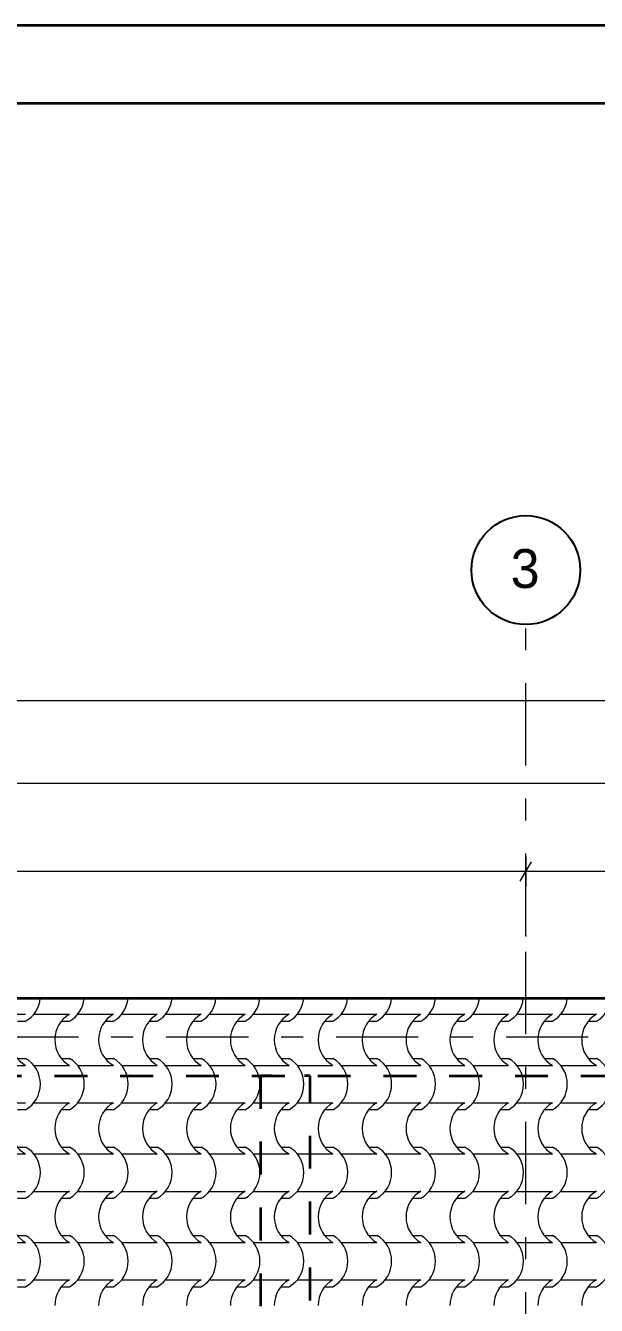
# Model space of a CAD drawing. Header units: millimetres. Extents: x -440 to 2671, y 0 to 297.
# Drawn here: x -211.5 to -174.8, y 214.7 to 297 of the extents above; entities that cross this region are included whole.
import ezdxf

# ---------------------------------------------------------------- set-up
doc = ezdxf.new("R2010")
doc.units = ezdxf.units.MM
doc.header["$MEASUREMENT"] = 0
doc.set_wipeout_variables(frame=1)
for name, pattern in [('- Двойно прекъснати линии', [10.936111, 5.291667, -2.116667, 1.411111, -2.116667]), ('- Прекъснати линия', [4.233333, 2.116667, -2.116667]), ('Wipeout_Contour', [1000, 0, -1000])]:
    doc.linetypes.add(name, pattern=pattern)
for name, color, linetype, lineweight, true_color in [('1', 7, 'Continuous', 13, 0x2b2b2b), ('65', 7, 'Continuous', 20, 0x4e4e4e), ('85', 7, 'Continuous', 20, 0x404040)]:
    doc.layers.add(name, color=color, linetype=linetype, lineweight=lineweight, true_color=true_color)
for name, color, linetype, lineweight in [('102', 254, 'Continuous', 15), ('41', 7, 'Continuous', 35), ('7', 7, 'Continuous', 25)]:
    doc.layers.add(name, color=color, linetype=linetype, lineweight=lineweight)
doc.styles.add('GENERATED_STYLE_6', font='GOTHIC.TTF')

# ---------------------------------------------------------------- blocks, each defined once
blk = doc.blocks.new('*X45')
at = {"layer": '102', "color": 254, "linetype": 'Continuous', "lineweight": 15}
for p, q in [((227.53, 233.452), (228.676, 233.452)), ((228.149, 233.012), (228.676, 233.012)), ((229.21, 233.452), (230.356, 233.452)), ((230.356, 233.452), (231.501, 233.452)), ((230.975, 233.012), (231.501, 233.012)), ((232.035, 233.452), (233.181, 233.452)), ((233.181, 233.452), (234.327, 233.452)), ((233.8, 233.012), (234.327, 233.012)), ((234.86, 233.452), (236.006, 233.452)), ((236.006, 233.452), (237.152, 233.452)), ((236.625, 233.012), (237.152, 233.012)), ((237.686, 233.452), (238.832, 233.452)), ((238.832, 233.452), (239.978, 233.452)), ((239.451, 233.012), (239.978, 233.012)), ((240.511, 233.452), (241.657, 233.452)), ((241.657, 233.452), (242.803, 233.452)), ((242.276, 233.012), (242.803, 233.012)), ((243.337, 233.452), (244.483, 233.452)), ((244.483, 233.452), (245.628, 233.452)), ((245.102, 233.012), (245.628, 233.012)), ((246.162, 233.452), (247.308, 233.452)), ((247.308, 233.452), (248.454, 233.452)), ((247.927, 233.012), (248.454, 233.012)), ((248.987, 233.452), (250.133, 233.452)), ((250.133, 233.452), (251.279, 233.452)), ((250.752, 233.012), (251.279, 233.012)), ((251.813, 233.452), (252.959, 233.452)), ((252.959, 233.452), (254.105, 233.452)), ((253.578, 233.012), (254.105, 233.012)), ((254.638, 233.452), (255.784, 233.452)), ((255.784, 233.452), (256.93, 233.452)), ((256.403, 233.012), (256.93, 233.012)), ((257.464, 233.452), (258.609, 233.452)), ((258.609, 233.452), (259.755, 233.452)), ((259.229, 233.012), (259.755, 233.012)), ((260.289, 233.452), (261.435, 233.452)), ((261.435, 233.452), (262.581, 233.452)), ((262.054, 233.012), (262.581, 233.012)), ((263.114, 233.452), (264.26, 233.452)), ((264.26, 233.452), (265.406, 233.452)), ((264.879, 233.012), (265.406, 233.012)), ((228.149, 230.607), (228.676, 230.607)), ((230.975, 230.607), (231.501, 230.607)), ((233.8, 230.607), (234.327, 230.607)), ((236.625, 230.607), (237.152, 230.607)), ((239.451, 230.607), (239.978, 230.607)), ((242.276, 230.607), (242.803, 230.607)), ((245.102, 230.607), (245.628, 230.607)), ((247.927, 230.607), (248.454, 230.607)), ((250.752, 230.607), (251.279, 230.607)), ((253.578, 230.607), (254.105, 230.607)), ((256.403, 230.607), (256.93, 230.607)), ((259.229, 230.607), (259.755, 230.607)), ((262.054, 230.607), (262.581, 230.607)), ((264.879, 230.607), (265.406, 230.607)), ((227.53, 230.167), (228.676, 230.167)), ((229.21, 230.167), (230.356, 230.167)), ((230.356, 230.167), (231.501, 230.167)), ((232.035, 230.167), (233.181, 230.167)), ((233.181, 230.167), (234.327, 230.167)), ((234.86, 230.167), (236.006, 230.167)), ((236.006, 230.167), (237.152, 230.167)), ((237.686, 230.167), (238.832, 230.167)), ((238.832, 230.167), (239.978, 230.167)), ((240.511, 230.167), (241.657, 230.167)), ((241.657, 230.167), (242.803, 230.167)), ((243.337, 230.167), (244.483, 230.167)), ((244.483, 230.167), (245.628, 230.167)), ((246.162, 230.167), (247.308, 230.167)), ((247.308, 230.167), (248.454, 230.167)), ((248.987, 230.167), (250.133, 230.167)), ((250.133, 230.167), (251.279, 230.167)), ((251.813, 230.167), (252.959, 230.167)), ((252.959, 230.167), (254.105, 230.167)), ((254.638, 230.167), (255.784, 230.167)), ((255.784, 230.167), (256.93, 230.167)), ((257.464, 230.167), (258.609, 230.167)), ((258.609, 230.167), (259.755, 230.167)), ((260.289, 230.167), (261.435, 230.167)), ((261.435, 230.167), (262.581, 230.167)), ((263.114, 230.167), (264.26, 230.167)), ((264.26, 230.167), (265.406, 230.167)), ((227.53, 227.762), (228.676, 227.762)), ((228.149, 227.322), (228.676, 227.322)), ((229.21, 227.762), (230.356, 227.762)), ((230.356, 227.762), (231.501, 227.762)), ((230.975, 227.322), (231.501, 227.322)), ((232.035, 227.762), (233.181, 227.762)), ((233.181, 227.762), (234.327, 227.762)), ((233.8, 227.322), (234.327, 227.322)), ((234.86, 227.762), (236.006, 227.762)), ((236.006, 227.762), (237.152, 227.762)), ((236.625, 227.322), (237.152, 227.322)), ((237.686, 227.762), (238.832, 227.762)), ((238.832, 227.762), (239.978, 227.762)), ((239.451, 227.322), (239.978, 227.322)), ((240.511, 227.762), (241.657, 227.762)), ((241.657, 227.762), (242.803, 227.762)), ((242.276, 227.322), (242.803, 227.322)), ((243.337, 227.762), (244.483, 227.762)), ((244.483, 227.762), (245.628, 227.762)), ((245.102, 227.322), (245.628, 227.322)), ((246.162, 227.762), (247.308, 227.762)), ((247.308, 227.762), (248.454, 227.762)), ((247.927, 227.322), (248.454, 227.322)), ((248.987, 227.762), (250.133, 227.762)), ((250.133, 227.762), (251.279, 227.762)), ((250.752, 227.322), (251.279, 227.322)), ((251.813, 227.762), (252.959, 227.762)), ((252.959, 227.762), (254.105, 227.762)), ((253.578, 227.322), (254.105, 227.322)), ((254.638, 227.762), (255.784, 227.762)), ((255.784, 227.762), (256.93, 227.762)), ((256.403, 227.322), (256.93, 227.322)), ((257.464, 227.762), (258.609, 227.762)), ((258.609, 227.762), (259.755, 227.762)), ((259.229, 227.322), (259.755, 227.322)), ((260.289, 227.762), (261.435, 227.762)), ((261.435, 227.762), (262.581, 227.762)), ((262.054, 227.322), (262.581, 227.322)), ((263.114, 227.762), (264.26, 227.762)), ((264.26, 227.762), (265.406, 227.762)), ((264.879, 227.322), (265.406, 227.322)), ((228.149, 224.917), (228.676, 224.917)), ((230.975, 224.917), (231.501, 224.917)), ((233.8, 224.917), (234.327, 224.917)), ((236.625, 224.917), (237.152, 224.917)), ((239.451, 224.917), (239.978, 224.917)), ((242.276, 224.917), (242.803, 224.917)), ((245.102, 224.917), (245.628, 224.917)), ((247.927, 224.917), (248.454, 224.917)), ((250.752, 224.917), (251.279, 224.917)), ((253.578, 224.917), (254.105, 224.917)), ((256.403, 224.917), (256.93, 224.917)), ((259.229, 224.917), (259.755, 224.917)), ((262.054, 224.917), (262.581, 224.917)), ((264.879, 224.917), (265.406, 224.917)), ((227.53, 224.477), (228.676, 224.477)), ((229.21, 224.477), (230.356, 224.477)), ((230.356, 224.477), (231.501, 224.477)), ((232.035, 224.477), (233.181, 224.477)), ((233.181, 224.477), (234.327, 224.477)), ((234.86, 224.477), (236.006, 224.477)), ((236.006, 224.477), (237.152, 224.477)), ((237.686, 224.477), (238.832, 224.477)), ((238.832, 224.477), (239.978, 224.477)), ((240.511, 224.477), (241.657, 224.477)), ((241.657, 224.477), (242.803, 224.477)), ((243.337, 224.477), (244.483, 224.477)), ((244.483, 224.477), (245.628, 224.477)), ((246.162, 224.477), (247.308, 224.477)), ((247.308, 224.477), (248.454, 224.477)), ((248.987, 224.477), (250.133, 224.477)), ((250.133, 224.477), (251.279, 224.477)), ((251.813, 224.477), (252.959, 224.477)), ((252.959, 224.477), (254.105, 224.477)), ((254.638, 224.477), (255.784, 224.477)), ((255.784, 224.477), (256.93, 224.477)), ((257.464, 224.477), (258.609, 224.477)), ((258.609, 224.477), (259.755, 224.477)), ((260.289, 224.477), (261.435, 224.477)), ((261.435, 224.477), (262.581, 224.477)), ((263.114, 224.477), (264.26, 224.477)), ((264.26, 224.477), (265.406, 224.477)), ((227.53, 222.072), (228.676, 222.072)), ((228.149, 221.632), (228.676, 221.632)), ((229.21, 222.072), (230.356, 222.072)), ((230.356, 222.072), (231.501, 222.072)), ((230.975, 221.632), (231.501, 221.632)), ((232.035, 222.072), (233.181, 222.072)), ((233.181, 222.072), (234.327, 222.072)), ((233.8, 221.632), (234.327, 221.632)), ((234.86, 222.072), (236.006, 222.072)), ((236.006, 222.072), (237.152, 222.072)), ((236.625, 221.632), (237.152, 221.632)), ((237.686, 222.072), (238.832, 222.072)), ((238.832, 222.072), (239.978, 222.072)), ((239.451, 221.632), (239.978, 221.632)), ((240.511, 222.072), (241.657, 222.072)), ((241.657, 222.072), (242.803, 222.072)), ((242.276, 221.632), (242.803, 221.632)), ((243.337, 222.072), (244.483, 222.072)), ((244.483, 222.072), (245.628, 222.072)), ((245.102, 221.632), (245.628, 221.632)), ((246.162, 222.072), (247.308, 222.072)), ((247.308, 222.072), (248.454, 222.072)), ((247.927, 221.632), (248.454, 221.632)), ((248.987, 222.072), (250.133, 222.072)), ((250.133, 222.072), (251.279, 222.072)), ((250.752, 221.632), (251.279, 221.632)), ((251.813, 222.072), (252.959, 222.072)), ((252.959, 222.072), (254.105, 222.072)), ((253.578, 221.632), (254.105, 221.632)), ((254.638, 222.072), (255.784, 222.072)), ((255.784, 222.072), (256.93, 222.072)), ((256.403, 221.632), (256.93, 221.632)), ((257.464, 222.072), (258.609, 222.072)), ((258.609, 222.072), (259.755, 222.072)), ((259.229, 221.632), (259.755, 221.632)), ((260.289, 222.072), (261.435, 222.072)), ((261.435, 222.072), (262.581, 222.072)), ((262.054, 221.632), (262.581, 221.632)), ((263.114, 222.072), (264.26, 222.072)), ((264.26, 222.072), (265.406, 222.072)), ((264.879, 221.632), (265.406, 221.632)), ((228.149, 219.228), (228.676, 219.228)), ((230.975, 219.228), (231.501, 219.228)), ((233.8, 219.228), (234.327, 219.228)), ((236.625, 219.228), (237.152, 219.228)), ((239.451, 219.228), (239.978, 219.228)), ((242.276, 219.228), (242.803, 219.228)), ((245.102, 219.228), (245.628, 219.228)), ((247.927, 219.228), (248.454, 219.228)), ((250.752, 219.228), (251.279, 219.228)), ((253.578, 219.228), (254.105, 219.228)), ((256.403, 219.228), (256.93, 219.228)), ((259.229, 219.228), (259.755, 219.228)), ((262.054, 219.228), (262.581, 219.228)), ((264.879, 219.228), (265.406, 219.228)), ((227.53, 218.788), (228.676, 218.788)), ((229.21, 218.788), (230.356, 218.788)), ((230.356, 218.788), (231.501, 218.788)), ((232.035, 218.788), (233.181, 218.788)), ((233.181, 218.788), (234.327, 218.788)), ((234.86, 218.788), (236.006, 218.788)), ((236.006, 218.788), (237.152, 218.788)), ((237.686, 218.788), (238.832, 218.788)), ((238.832, 218.788), (239.978, 218.788)), ((240.511, 218.788), (241.657, 218.788)), ((241.657, 218.788), (242.803, 218.788)), ((243.337, 218.788), (244.483, 218.788)), ((244.483, 218.788), (245.628, 218.788)), ((246.162, 218.788), (247.308, 218.788)), ((247.308, 218.788), (248.454, 218.788)), ((248.987, 218.788), (250.133, 218.788)), ((250.133, 218.788), (251.279, 218.788)), ((251.813, 218.788), (252.959, 218.788)), ((252.959, 218.788), (254.105, 218.788)), ((254.638, 218.788), (255.784, 218.788)), ((255.784, 218.788), (256.93, 218.788)), ((257.464, 218.788), (258.609, 218.788)), ((258.609, 218.788), (259.755, 218.788)), ((260.289, 218.788), (261.435, 218.788)), ((261.435, 218.788), (262.581, 218.788)), ((263.114, 218.788), (264.26, 218.788)), ((264.26, 218.788), (265.406, 218.788)), ((227.53, 216.383), (228.676, 216.383)), ((229.21, 216.383), (230.356, 216.383)), ((230.356, 216.383), (231.501, 216.383)), ((232.035, 216.383), (233.181, 216.383)), ((233.181, 216.383), (234.327, 216.383)), ((234.86, 216.383), (236.006, 216.383)), ((236.006, 216.383), (237.152, 216.383)), ((237.686, 216.383), (238.832, 216.383)), ((238.832, 216.383), (239.978, 216.383)), ((240.511, 216.383), (241.657, 216.383)), ((241.657, 216.383), (242.803, 216.383)), ((243.337, 216.383), (244.483, 216.383)), ((244.483, 216.383), (245.628, 216.383)), ((246.162, 216.383), (247.308, 216.383)), ((247.308, 216.383), (248.454, 216.383)), ((248.987, 216.383), (250.133, 216.383)), ((250.133, 216.383), (251.279, 216.383)), ((251.813, 216.383), (252.959, 216.383)), ((252.959, 216.383), (254.105, 216.383)), ((254.638, 216.383), (255.784, 216.383)), ((255.784, 216.383), (256.93, 216.383)), ((257.464, 216.383), (258.609, 216.383)), ((258.609, 216.383), (259.755, 216.383)), ((260.289, 216.383), (261.435, 216.383)), ((261.435, 216.383), (262.581, 216.383)), ((263.114, 216.383), (264.26, 216.383)), ((264.26, 216.383), (265.406, 216.383)), ((228.149, 215.943), (228.676, 215.943)), ((230.975, 215.943), (231.501, 215.943)), ((233.8, 215.943), (234.327, 215.943)), ((236.625, 215.943), (237.152, 215.943)), ((239.451, 215.943), (239.978, 215.943)), ((242.276, 215.943), (242.803, 215.943)), ((245.102, 215.943), (245.628, 215.943)), ((247.927, 215.943), (248.454, 215.943)), ((250.752, 215.943), (251.279, 215.943)), ((253.578, 215.943), (254.105, 215.943)), ((256.403, 215.943), (256.93, 215.943)), ((259.229, 215.943), (259.755, 215.943)), ((262.054, 215.943), (262.581, 215.943)), ((264.879, 215.943), (265.406, 215.943))]:
    blk.add_line(p, q, dxfattribs=at)
for centre, major_axis, start_param, end_param in [((227.9, 234.654), (0, 1.839), 3.607672, 4.627319), ((230.725, 234.654), (0, 1.839), 3.607672, 4.627319), ((233.55, 234.654), (0, 1.839), 3.607672, 4.627319), ((236.376, 234.654), (0, 1.839), 3.607672, 4.627319), ((239.201, 234.654), (0, 1.839), 3.607672, 4.627319), ((242.027, 234.654), (0, 1.839), 3.607672, 4.627319), ((244.852, 234.654), (0, 1.839), 3.607672, 4.627319), ((247.677, 234.654), (0, 1.839), 3.607672, 4.627319), ((250.503, 234.654), (0, 1.839), 3.607672, 4.627319), ((253.328, 234.654), (0, 1.839), 3.607672, 4.627319), ((256.154, 234.654), (0, 1.839), 3.607672, 4.627319), ((258.979, 234.654), (0, 1.839), 3.607672, 4.627319), ((261.804, 234.654), (0, 1.839), 3.607672, 4.627319), ((264.63, 234.654), (0, 1.839), 3.607672, 4.627319), ((232.29, 231.804), (0, 1.849), 0.471039, 1.56782), ((235.115, 231.804), (0, 1.849), 0.471039, 1.56782), ((237.941, 231.804), (0, 1.849), 0.471039, 1.56782), ((240.766, 231.804), (0, 1.849), 0.471039, 1.56782), ((243.592, 231.804), (0, 1.849), 0.471039, 1.56782), ((246.417, 231.804), (0, 1.849), 0.471039, 1.56782), ((249.242, 231.804), (0, 1.849), 0.471039, 1.56782), ((252.068, 231.804), (0, 1.849), 0.471039, 1.56782), ((254.893, 231.804), (0, 1.849), 0.471039, 1.56782), ((257.719, 231.804), (0, 1.849), 0.471039, 1.56782), ((260.544, 231.804), (0, 1.849), 0.471039, 1.56782), ((263.369, 231.804), (0, 1.849), 0.471039, 1.56782), ((266.195, 231.804), (0, 1.849), 0.471039, 1.56782), ((229.465, 231.815), (0, 1.849), 1.573772, 2.670554), ((232.29, 231.815), (0, 1.849), 1.573772, 2.670554), ((235.115, 231.815), (0, 1.849), 1.573772, 2.670554), ((237.941, 231.815), (0, 1.849), 1.573772, 2.670554), ((240.766, 231.815), (0, 1.849), 1.573772, 2.670554), ((243.592, 231.815), (0, 1.849), 1.573772, 2.670554), ((246.417, 231.815), (0, 1.849), 1.573772, 2.670554), ((249.242, 231.815), (0, 1.849), 1.573772, 2.670554), ((252.068, 231.815), (0, 1.849), 1.573772, 2.670554), ((254.893, 231.815), (0, 1.849), 1.573772, 2.670554), ((257.719, 231.815), (0, 1.849), 1.573772, 2.670554), ((260.544, 231.815), (0, 1.849), 1.573772, 2.670554), ((263.369, 231.815), (0, 1.849), 1.573772, 2.670554), ((266.195, 231.815), (0, 1.849), 1.573772, 2.670554), ((227.9, 228.964), (0, 1.839), 3.607672, 5.817106), ((230.725, 228.964), (0, 1.839), 3.607672, 5.817106), ((233.55, 228.964), (0, 1.839), 3.607672, 5.817106), ((236.376, 228.964), (0, 1.839), 3.607672, 5.817106), ((239.201, 228.964), (0, 1.839), 3.607672, 5.817106), ((242.027, 228.964), (0, 1.839), 3.607672, 5.817106), ((244.852, 228.964), (0, 1.839), 3.607672, 5.817106), ((247.677, 228.964), (0, 1.839), 3.607672, 5.817106), ((250.503, 228.964), (0, 1.839), 3.607672, 5.817106), ((253.328, 228.964), (0, 1.839), 3.607672, 5.817106), ((256.154, 228.964), (0, 1.839), 3.607672, 5.817106), ((258.979, 228.964), (0, 1.839), 3.607672, 5.817106), ((261.804, 228.964), (0, 1.839), 3.607672, 5.817106), ((264.63, 228.964), (0, 1.839), 3.607672, 5.817106), ((232.29, 226.114), (0, 1.849), 0.471039, 1.56782), ((235.115, 226.114), (0, 1.849), 0.471039, 1.56782), ((237.941, 226.114), (0, 1.849), 0.471039, 1.56782), ((240.766, 226.114), (0, 1.849), 0.471039, 1.56782), ((243.592, 226.114), (0, 1.849), 0.471039, 1.56782), ((246.417, 226.114), (0, 1.849), 0.471039, 1.56782), ((249.242, 226.114), (0, 1.849), 0.471039, 1.56782), ((252.068, 226.114), (0, 1.849), 0.471039, 1.56782), ((254.893, 226.114), (0, 1.849), 0.471039, 1.56782), ((257.719, 226.114), (0, 1.849), 0.471039, 1.56782), ((260.544, 226.114), (0, 1.849), 0.471039, 1.56782), ((263.369, 226.114), (0, 1.849), 0.471039, 1.56782), ((266.195, 226.114), (0, 1.849), 0.471039, 1.56782), ((229.465, 226.125), (0, 1.849), 1.573772, 2.670554), ((232.29, 226.125), (0, 1.849), 1.573772, 2.670554), ((235.115, 226.125), (0, 1.849), 1.573772, 2.670554), ((237.941, 226.125), (0, 1.849), 1.573772, 2.670554), ((240.766, 226.125), (0, 1.849), 1.573772, 2.670554), ((243.592, 226.125), (0, 1.849), 1.573772, 2.670554), ((246.417, 226.125), (0, 1.849), 1.573772, 2.670554), ((249.242, 226.125), (0, 1.849), 1.573772, 2.670554), ((252.068, 226.125), (0, 1.849), 1.573772, 2.670554), ((254.893, 226.125), (0, 1.849), 1.573772, 2.670554), ((257.719, 226.125), (0, 1.849), 1.573772, 2.670554), ((260.544, 226.125), (0, 1.849), 1.573772, 2.670554), ((263.369, 226.125), (0, 1.849), 1.573772, 2.670554), ((266.195, 226.125), (0, 1.849), 1.573772, 2.670554), ((227.9, 223.275), (0, 1.839), 3.607672, 5.817106), ((230.725, 223.275), (0, 1.839), 3.607672, 5.817106), ((233.55, 223.275), (0, 1.839), 3.607672, 5.817106), ((236.376, 223.275), (0, 1.839), 3.607672, 5.817106), ((239.201, 223.275), (0, 1.839), 3.607672, 5.817106), ((242.027, 223.275), (0, 1.839), 3.607672, 5.817106), ((244.852, 223.275), (0, 1.839), 3.607672, 5.817106), ((247.677, 223.275), (0, 1.839), 3.607672, 5.817106), ((250.503, 223.275), (0, 1.839), 3.607672, 5.817106), ((253.328, 223.275), (0, 1.839), 3.607672, 5.817106), ((256.154, 223.275), (0, 1.839), 3.607672, 5.817106), ((258.979, 223.275), (0, 1.839), 3.607672, 5.817106), ((261.804, 223.275), (0, 1.839), 3.607672, 5.817106), ((264.63, 223.275), (0, 1.839), 3.607672, 5.817106), ((232.29, 220.425), (0, 1.849), 0.471039, 1.56782), ((235.115, 220.425), (0, 1.849), 0.471039, 1.56782), ((237.941, 220.425), (0, 1.849), 0.471039, 1.56782), ((240.766, 220.425), (0, 1.849), 0.471039, 1.56782), ((243.592, 220.425), (0, 1.849), 0.471039, 1.56782), ((246.417, 220.425), (0, 1.849), 0.471039, 1.56782), ((249.242, 220.425), (0, 1.849), 0.471039, 1.56782), ((252.068, 220.425), (0, 1.849), 0.471039, 1.56782), ((254.893, 220.425), (0, 1.849), 0.471039, 1.56782), ((257.719, 220.425), (0, 1.849), 0.471039, 1.56782), ((260.544, 220.425), (0, 1.849), 0.471039, 1.56782), ((263.369, 220.425), (0, 1.849), 0.471039, 1.56782), ((266.195, 220.425), (0, 1.849), 0.471039, 1.56782), ((229.465, 220.436), (0, 1.849), 1.573772, 2.670554), ((232.29, 220.436), (0, 1.849), 1.573772, 2.670554), ((235.115, 220.436), (0, 1.849), 1.573772, 2.670554), ((237.941, 220.436), (0, 1.849), 1.573772, 2.670554), ((240.766, 220.436), (0, 1.849), 1.573772, 2.670554), ((243.592, 220.436), (0, 1.849), 1.573772, 2.670554), ((246.417, 220.436), (0, 1.849), 1.573772, 2.670554), ((249.242, 220.436), (0, 1.849), 1.573772, 2.670554), ((252.068, 220.436), (0, 1.849), 1.573772, 2.670554), ((254.893, 220.436), (0, 1.849), 1.573772, 2.670554), ((257.719, 220.436), (0, 1.849), 1.573772, 2.670554), ((260.544, 220.436), (0, 1.849), 1.573772, 2.670554), ((263.369, 220.436), (0, 1.849), 1.573772, 2.670554), ((266.195, 220.436), (0, 1.849), 1.573772, 2.670554), ((227.9, 217.585), (0, 1.839), 3.607672, 5.817106), ((230.725, 217.585), (0, 1.839), 3.607672, 5.817106), ((233.55, 217.585), (0, 1.839), 3.607672, 5.817106), ((236.376, 217.585), (0, 1.839), 3.607672, 5.817106), ((239.201, 217.585), (0, 1.839), 3.607672, 5.817106), ((242.027, 217.585), (0, 1.839), 3.607672, 5.817106), ((244.852, 217.585), (0, 1.839), 3.607672, 5.817106), ((247.677, 217.585), (0, 1.839), 3.607672, 5.817106), ((250.503, 217.585), (0, 1.839), 3.607672, 5.817106), ((253.328, 217.585), (0, 1.839), 3.607672, 5.817106), ((256.154, 217.585), (0, 1.839), 3.607672, 5.817106), ((258.979, 217.585), (0, 1.839), 3.607672, 5.817106), ((261.804, 217.585), (0, 1.839), 3.607672, 5.817106), ((264.63, 217.585), (0, 1.839), 3.607672, 5.817106), ((232.29, 214.735), (0, 1.849), 0.471039, 1.56782), ((235.115, 214.735), (0, 1.849), 0.471039, 1.56782), ((237.941, 214.735), (0, 1.849), 0.471039, 1.56782), ((240.766, 214.735), (0, 1.849), 0.471039, 1.56782), ((243.592, 214.735), (0, 1.849), 0.471039, 1.56782), ((246.417, 214.735), (0, 1.849), 0.471039, 1.56782), ((249.242, 214.735), (0, 1.849), 0.471039, 1.56782), ((252.068, 214.735), (0, 1.849), 0.471039, 1.56782), ((254.893, 214.735), (0, 1.849), 0.471039, 1.56782), ((257.719, 214.735), (0, 1.849), 0.471039, 1.56782), ((260.544, 214.735), (0, 1.849), 0.471039, 1.56782), ((263.369, 214.735), (0, 1.849), 0.471039, 1.56782), ((266.195, 214.735), (0, 1.849), 0.471039, 1.56782)]:
    blk.add_ellipse(centre, major_axis=major_axis, ratio=0.939693, start_param=start_param, end_param=end_param, dxfattribs=at)

msp = doc.modelspace()

# ---------------------------------------------------------------- linework, layer by layer
at = {"layer": '1', "linetype": '- Двойно прекъснати линии', "lineweight": 13}
msp.add_line((-179.324, 238.503), (-179.324, 258.503), dxfattribs=at)
at = {"layer": '1', "color": 250, "linetype": '- Двойно прекъснати линии', "lineweight": 13, "true_color": 0x2b2b2b}
msp.add_point((-179.324, 238.503), dxfattribs=at)
msp.add_point((-179.324, 238.503), dxfattribs=at)
at = {"layer": '41', "linetype": 'Continuous', "lineweight": 35, "flags": 128}
for points in [[(-20.188, 297), (-440.188, 297), (-440.188, 0), (-20.188, 0)], [(-25.188, 292), (-415.188, 292), (-415.188, 5), (-25.188, 5)]]:
    msp.add_lwpolyline(points, close=True, dxfattribs=at)
at = {"layer": '7', "color": 7, "linetype": 'Continuous', "lineweight": 25}
msp.add_circle((-179.324, 262.003), 3.5, dxfattribs=at)
at = {"layer": '85', "linetype": 'Continuous', "lineweight": 20}
for p, q in [((-80.817, 253.589), (-366.817, 253.589)), ((-80.817, 248.276), (-356.817, 248.276)), ((-179.324, 243.571), (-179.324, 241.696)), ((-179.684, 242.009), (-178.963, 243.259)), ((-179.324, 242.634), (-282.324, 242.634)), ((-119.324, 242.634), (-179.324, 242.634))]:
    msp.add_line(p, q, dxfattribs=at)

# ---------------------------------------------------------------- texts
at = {"layer": '1', "linetype": 'Continuous', "lineweight": 13, "insert": (-180.3, 263.353), "char_height": 2.5, "attachment_point": 1, "style": 'GENERATED_STYLE_6'}
msp.add_mtext('\\A1;{\\pql;\\pt0;\\fCentury Gothic|b0|i0|c0|p34;3}', dxfattribs=at)

# ---------------------------------------------------------------- next in the draw order: wipeouts: each hides what was drawn before it
at = {"color": 254, "linetype": 'Wipeout_Contour', "lineweight": 0, "ltscale": 1886.276001}
msp.add_wipeout([(-96.817, 234.498), (-231.817, 234.498), (-231.817, 111.498), (-216.817, 96.498), (-96.817, 96.498), (-165.817, 165.498)], dxfattribs=at)

# ---------------------------------------------------------------- next in the draw order: linework, layer by layer
at = {"layer": '1', "linetype": '- Двойно прекъснати линии', "lineweight": 13}
for p, q in [((-179.324, 90.013), (-179.324, 238.503)), ((-366.512, 231.998), (-72.802, 231.998))]:
    msp.add_line(p, q, dxfattribs=at)
at = {"layer": '41', "color": 7, "linetype": '- Прекъснати линия', "lineweight": 35, "flags": 128}
for points in [[(-356.817, 96.498), (-356.817, 234.498), (-80.817, 234.498), (-80.817, 96.498)], [(-351.817, 96.498), (-351.817, 229.498), (-116.817, 229.498)]]:
    msp.add_lwpolyline(points, dxfattribs=at)
at = {"layer": '41', "color": 7, "linetype": 'Continuous', "lineweight": 35, "flags": 128}
msp.add_lwpolyline([(-231.817, 234.498), (-96.817, 234.498)], dxfattribs=at)
at = {"layer": '41', "color": 7, "linetype": '- Прекъснати линия', "lineweight": 35, "flags": 128}
msp.add_lwpolyline([(-196.392, 229.498), (-196.392, 162.498), (-193.192, 162.498), (-193.192, 229.498)], close=True, dxfattribs=at)

# ---------------------------------------------------------------- next in the draw order: block references
at = {"layer": '65', "color": 251, "linetype": 'Continuous', "lineweight": 20, "true_color": 0x4e4e4e}
msp.add_blockref('*X45', (-440.188, 0), dxfattribs=at)

doc.saveas('drawing.dxf')
